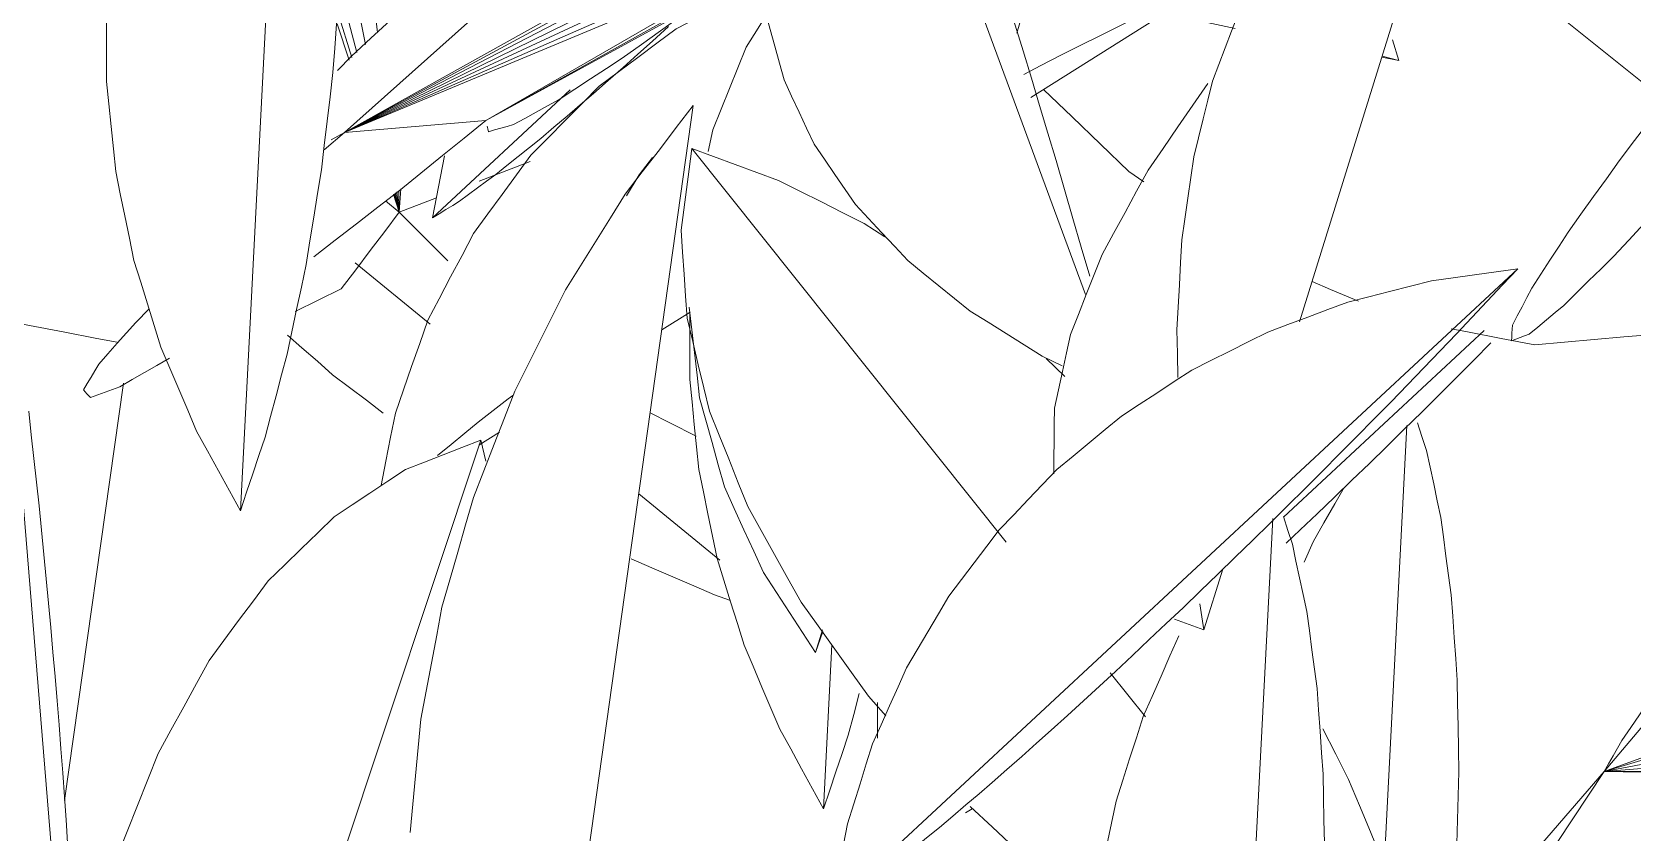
# Model space of a CAD drawing. Header units: metres. Extents: x 10.2 to 20.8, y -0.2 to 6.6.
# Drawn here: x 17.7481 to 17.818, y 1.5038 to 1.5388 of the extents above; entities that cross this region are included whole.
import ezdxf

# ---------------------------------------------------------------- set-up
doc = ezdxf.new("R2010")
doc.units = ezdxf.units.M
for name, color, linetype, lineweight in [('Importações nas famílias', 250, 'Continuous', 5), ('Pilares estruturais', 7, 'Continuous', 5), ('Vegetação', 7, 'Continuous', 5)]:
    doc.layers.add(name, color=color, linetype=linetype, lineweight=lineweight)

# ---------------------------------------------------------------- blocks, each defined once
blk = doc.blocks.new('Planta_pergolado_12200 - plantas pergolado_skp_Component_12-V126-Corte 3')
at = {"layer": 'Importações nas famílias'}
blk.add_line((17.74385, 1.053901), (17.773814, 1.081774), dxfattribs=at)
at = {"layer": 'Importações nas famílias', "flags": 128}
for points in [[(17.766397, 1.080311), (17.76731, 1.080542), (17.768223, 1.080774), (17.769136, 1.081005), (17.770049, 1.081236)], [(17.770049, 1.081236), (17.77099, 1.081371), (17.771931, 1.081505), (17.772873, 1.08164), (17.773814, 1.081774)], [(17.773814, 1.081774), (17.773147, 1.081063), (17.77248, 1.080351), (17.771814, 1.07964), (17.771147, 1.078928)], [(17.762898, 1.079008), (17.763772, 1.079334), (17.764647, 1.07966), (17.765522, 1.079985), (17.766397, 1.080311)], [(17.759591, 1.077342), (17.760418, 1.077759), (17.761245, 1.078175), (17.762071, 1.078592), (17.762898, 1.079008)], [(17.771147, 1.078928), (17.770431, 1.078185), (17.769715, 1.077442), (17.769, 1.076698), (17.768284, 1.075955)], [(17.756514, 1.075332), (17.757283, 1.075835), (17.758053, 1.076337), (17.758822, 1.07684), (17.759591, 1.077342)], [(17.768284, 1.075955), (17.767536, 1.075197), (17.766788, 1.074439), (17.76604, 1.07368), (17.765292, 1.072922)], [(17.7537, 1.073), (17.754404, 1.073583), (17.755107, 1.074166), (17.755811, 1.074749), (17.756514, 1.075332)], [(17.751181, 1.070371), (17.75181, 1.071028), (17.75244, 1.071685), (17.75307, 1.072342), (17.7537, 1.073)], [(17.765292, 1.072922), (17.76453, 1.072167), (17.763767, 1.071412), (17.763005, 1.070657), (17.762242, 1.069902)], [(17.748984, 1.067475), (17.749533, 1.068199), (17.750082, 1.068923), (17.750631, 1.069647), (17.751181, 1.070371)], [(17.762242, 1.069902), (17.761483, 1.069168), (17.760724, 1.068434), (17.759964, 1.0677), (17.759205, 1.066966)], [(17.747134, 1.064344), (17.747596, 1.065127), (17.748059, 1.06591), (17.748521, 1.066692), (17.748984, 1.067475)], [(17.759205, 1.066966), (17.758467, 1.06627), (17.757729, 1.065574), (17.756991, 1.064878), (17.756252, 1.064182)], [(17.745651, 1.061013), (17.746022, 1.061846), (17.746392, 1.062679), (17.746763, 1.063511), (17.747134, 1.064344)], [(17.756252, 1.064182), (17.755553, 1.06354), (17.754853, 1.062899), (17.754153, 1.062257), (17.753453, 1.061615)], [(17.744552, 1.057519), (17.744827, 1.058393), (17.745102, 1.059266), (17.745376, 1.06014), (17.745651, 1.061013)], [(17.753453, 1.061615), (17.752808, 1.061043), (17.752163, 1.060471), (17.751518, 1.059899), (17.750873, 1.059327)], [(17.750873, 1.059327), (17.750298, 1.058837), (17.749723, 1.058348), (17.749148, 1.057859), (17.748573, 1.057369)], [(17.74385, 1.053901), (17.744026, 1.054806), (17.744201, 1.05571), (17.744377, 1.056615), (17.744552, 1.057519)], [(17.748573, 1.057369), (17.748081, 1.056974), (17.74759, 1.05658), (17.747098, 1.056185), (17.746606, 1.05579)], [(17.746606, 1.05579), (17.74621, 1.055498), (17.745813, 1.055207), (17.745416, 1.054916), (17.74502, 1.054624)], [(17.74502, 1.054624), (17.744727, 1.054444), (17.744435, 1.054263), (17.744142, 1.054082), (17.74385, 1.053901)]]:
    blk.add_lwpolyline(points, dxfattribs=at)
blk = doc.blocks.new('Planta_pergolado_12200 - plantas pergolado_skp_Component_12-V451-Corte 3')
at = {"layer": 'Importações nas famílias'}
blk.add_line((17.800059, 1.474749), (17.802265, 1.517527), dxfattribs=at)
at = {"layer": 'Importações nas famílias', "flags": 128}
for points in [[(17.802726, 1.517607), (17.802923, 1.517002), (17.80312, 1.516396)], [(17.80312, 1.516396), (17.803276, 1.515664), (17.803433, 1.514931), (17.80359, 1.514198), (17.803746, 1.513465)], [(17.803746, 1.513465), (17.803859, 1.512622), (17.803972, 1.511779), (17.804084, 1.510935), (17.804197, 1.510092)], [(17.796607, 1.508868), (17.796997, 1.509752), (17.797386, 1.510635), (17.797776, 1.511518), (17.798166, 1.512401)], [(17.804197, 1.510092), (17.804263, 1.509159), (17.804329, 1.508225), (17.804395, 1.507291), (17.804461, 1.506358)], [(17.795422, 1.50517), (17.795718, 1.506095), (17.796014, 1.507019), (17.796311, 1.507944), (17.796607, 1.508868)], [(17.804461, 1.506358), (17.804479, 1.505356), (17.804497, 1.504353), (17.804515, 1.503351), (17.804533, 1.502349)], [(17.794623, 1.501348), (17.794823, 1.502304), (17.795023, 1.503259), (17.795222, 1.504215), (17.795422, 1.50517)]]:
    blk.add_lwpolyline(points, dxfattribs=at)
blk = doc.blocks.new('Planta_pergolado_12200 - plantas pergolado_skp_Component_17-V453-Corte 3')
at = {"layer": 'Importações nas famílias', "flags": 128}
for points in [[(17.820093, 1.536692), (17.819415, 1.535804), (17.818738, 1.534915), (17.81806, 1.534027), (17.817383, 1.533139)], [(17.817383, 1.533139), (17.816826, 1.532363), (17.81627, 1.531586), (17.815714, 1.53081), (17.815158, 1.530033)], [(17.817133, 1.528964), (17.817801, 1.529681), (17.818468, 1.530397), (17.819135, 1.531114), (17.819802, 1.53183)], [(17.815158, 1.530033), (17.814761, 1.529421), (17.814364, 1.528809), (17.813967, 1.528197), (17.81357, 1.527585)], [(17.814966, 1.52683), (17.815508, 1.527363), (17.81605, 1.527897), (17.816592, 1.528431), (17.817133, 1.528964)], [(17.81357, 1.527585), (17.813359, 1.52718), (17.813148, 1.526774), (17.812937, 1.526368), (17.812726, 1.525963)], [(17.813449, 1.525572), (17.813829, 1.525886), (17.814208, 1.526201), (17.814587, 1.526515), (17.814966, 1.52683)], [(17.812726, 1.525963), (17.812716, 1.525791), (17.812706, 1.525619), (17.812695, 1.525448), (17.812685, 1.525276)], [(17.812685, 1.525276), (17.812876, 1.52535), (17.813067, 1.525424), (17.813258, 1.525498), (17.813449, 1.525572)]]:
    blk.add_lwpolyline(points, dxfattribs=at)
blk = doc.blocks.new('Planta_pergolado_12200 - plantas pergolado_skp_Component_16-V454-Corte 3')
for name, p in [('Planta_pergolado_12200 - plantas pergolado_skp_Component_17-V453-Corte 3', (0, 0)), ('Planta_pergolado_12200 - plantas pergolado_skp_Component_12-V126-Corte 3', (0.039142, 0.44666)), ('Planta_pergolado_12200 - plantas pergolado_skp_Component_12-V451-Corte 3', (0, 0))]:
    blk.add_blockref(name, p)
blk = doc.blocks.new('Planta_pergolado_12200 - plantas pergolado_skp_Component_12-V193-Corte 3')
at = {"layer": 'Importações nas famílias'}
for p, q in [((17.803431, 0.915502), (17.810104, 0.937018)), ((17.799259, 0.902052), (17.800081, 0.904701)), ((17.799259, 0.902052), (17.799085, 0.903187))]:
    blk.add_line(p, q, dxfattribs=at)
at = {"layer": 'Importações nas famílias', "flags": 128}
for points in [[(17.799635, 0.926011), (17.799912, 0.926742), (17.80019, 0.927474), (17.800467, 0.928205), (17.800745, 0.928937)], [(17.799425, 0.925914), (17.798774, 0.924967), (17.798123, 0.92402), (17.797472, 0.923073), (17.796821, 0.922126)], [(17.798814, 0.922713), (17.79902, 0.923538), (17.799225, 0.924362), (17.79943, 0.925186), (17.799635, 0.926011)], [(17.798293, 0.91908), (17.798423, 0.919989), (17.798554, 0.920897), (17.798684, 0.921805), (17.798814, 0.922713)], [(17.796821, 0.922126), (17.796318, 0.921205), (17.795815, 0.920284), (17.795312, 0.919363), (17.794808, 0.918442)], [(17.798076, 0.915153), (17.79813, 0.916135), (17.798184, 0.917117), (17.798239, 0.918098), (17.798293, 0.91908)], [(17.794808, 0.918442), (17.794464, 0.917569), (17.794121, 0.916696), (17.793777, 0.915822), (17.793433, 0.914949)], [(17.793433, 0.914949), (17.793256, 0.914144), (17.79308, 0.913339), (17.792903, 0.912535), (17.792727, 0.91173)], [(17.798121, 0.913064), (17.798098, 0.914108), (17.798076, 0.915153)], [(17.792727, 0.91173), (17.792722, 0.911012), (17.792717, 0.910294), (17.792712, 0.909576), (17.792707, 0.908858)], [(17.797974, 0.902506), (17.798617, 0.902279), (17.799259, 0.902052)]]:
    blk.add_lwpolyline(points, dxfattribs=at)
blk = doc.blocks.new('Planta_pergolado_12200 - plantas pergolado_skp_Component_12-V91-Corte 3')
at = {"layer": 'Importações nas famílias'}
for p, q in [((17.788614, 0.370671), (17.796384, 0.425955)), ((17.794608, 0.423677), (17.794016, 0.422917)), ((17.794016, 0.422917), (17.793473, 0.421998))]:
    blk.add_line(p, q, dxfattribs=at)
at = {"layer": 'Importações nas famílias', "flags": 128}
for points in [[(17.793415, 0.422082), (17.794157, 0.42305), (17.7949, 0.424018), (17.795642, 0.424987), (17.796384, 0.425955)], [(17.790807, 0.417905), (17.791459, 0.418949), (17.792111, 0.419993), (17.792763, 0.421038), (17.793415, 0.422082)], [(17.788588, 0.413473), (17.789143, 0.414581), (17.789697, 0.415689), (17.790252, 0.416797), (17.790807, 0.417905)], [(17.786783, 0.408834), (17.787234, 0.409994), (17.787686, 0.411154), (17.788137, 0.412314), (17.788588, 0.413473)], [(17.785412, 0.40404), (17.785755, 0.405238), (17.786098, 0.406437), (17.786441, 0.407636), (17.786783, 0.408834)], [(17.784491, 0.399143), (17.784721, 0.400368), (17.784952, 0.401592), (17.785182, 0.402816), (17.785412, 0.40404)], [(17.784029, 0.394199), (17.784145, 0.395435), (17.78426, 0.396671), (17.784376, 0.397907), (17.784491, 0.399143)]]:
    blk.add_lwpolyline(points, dxfattribs=at)
blk = doc.blocks.new('Planta_pergolado_12200 - plantas pergolado_skp_Component_12-V93-Corte 3')
at = {"layer": 'Importações nas famílias'}
for p, q in [((17.813509, 0.417696), (17.807106, 0.435031)), ((17.812486, 0.414585), (17.811606, 0.415008))]:
    blk.add_line(p, q, dxfattribs=at)
at = {"layer": 'Importações nas famílias', "flags": 128}
for points in [[(17.808481, 0.435471), (17.808712, 0.434777), (17.809043, 0.433782), (17.809374, 0.432788)], [(17.799242, 0.433061), (17.799298, 0.433841), (17.799354, 0.434621)], [(17.799536, 0.430011), (17.799462, 0.430773), (17.799389, 0.431536), (17.799315, 0.432298), (17.799242, 0.433061)], [(17.809374, 0.432788), (17.809725, 0.431677), (17.810076, 0.430567), (17.810427, 0.429457), (17.810777, 0.428346)], [(17.800345, 0.427066), (17.800143, 0.427803), (17.79994, 0.428539), (17.799738, 0.429275), (17.799536, 0.430011)], [(17.810777, 0.428346), (17.81114, 0.427146), (17.811502, 0.425945), (17.811864, 0.424745), (17.812226, 0.423544)], [(17.80166, 0.42426), (17.801331, 0.424962), (17.801002, 0.425663), (17.800674, 0.426365), (17.800345, 0.427066)], [(17.803466, 0.421623), (17.803014, 0.422282), (17.802563, 0.422941), (17.802111, 0.423601), (17.80166, 0.42426)], [(17.812226, 0.423544), (17.812592, 0.422282), (17.812957, 0.42102), (17.813322, 0.419757), (17.813687, 0.418495)], [(17.805743, 0.419184), (17.805174, 0.419794), (17.804605, 0.420403), (17.804035, 0.421013), (17.803466, 0.421623)], [(17.808467, 0.416971), (17.807786, 0.417524), (17.807105, 0.418077), (17.806424, 0.418631), (17.805743, 0.419184)], [(17.811606, 0.415008), (17.810821, 0.415499), (17.810036, 0.415989), (17.809252, 0.41648), (17.808467, 0.416971)]]:
    blk.add_lwpolyline(points, dxfattribs=at)
blk = doc.blocks.new('Planta_pergolado_12200 - plantas pergolado_skp_Component_16-V504-Corte 3')
for name, p in [('Planta_pergolado_12200 - plantas pergolado_skp_Component_12-V193-Corte 3', (0, 0.610611)), ('Planta_pergolado_12200 - plantas pergolado_skp_Component_12-V93-Corte 3', (-0.019417, 1.109611)), ('Planta_pergolado_12200 - plantas pergolado_skp_Component_12-V91-Corte 3', (-0.019417, 1.109611))]:
    blk.add_blockref(name, p)
blk = doc.blocks.new('Planta_pergolado_12200 - plantas pergolado_skp_-V514-Corte 3')
blk.add_blockref('Planta_pergolado_12200 - plantas pergolado_skp_Component_16-V504-Corte 3', (0, 0))
blk = doc.blocks.new('Planta_pergolado_12200 - plantas pergolado_skp_-3067431-Corte 3')
for name in ['Planta_pergolado_12200 - plantas pergolado_skp_-V514-Corte 3', 'Planta_pergolado_12200 - plantas pergolado_skp_Component_16-V454-Corte 3']:
    blk.add_blockref(name, (0, 0))
blk = doc.blocks.new('Planta_pergolado_12200 - plantas pergolado_skp_-3067432-Corte 3')
blk.add_blockref('Planta_pergolado_12200 - plantas pergolado_skp_-3067431-Corte 3', (0, 0))
blk = doc.blocks.new('Planta_pergolado_12200 - plantas pergolado_skp_Component_12-V673-Corte 3')
at = {"layer": 'Importações nas famílias'}
blk.add_line((17.757194, 1.51786), (17.759242, 1.557572), dxfattribs=at)
at = {"layer": 'Importações nas famílias', "flags": 128}
for points in [[(17.761546, 1.541271), (17.761467, 1.540203), (17.761389, 1.539136), (17.76131, 1.538068), (17.761232, 1.537)], [(17.751353, 1.536615), (17.751354, 1.5376), (17.751355, 1.538586), (17.751355, 1.539571), (17.751356, 1.540556)], [(17.761232, 1.537), (17.761107, 1.535937), (17.760983, 1.534874), (17.760858, 1.533811), (17.760734, 1.532748)], [(17.751752, 1.53268), (17.751652, 1.533664), (17.751553, 1.534648), (17.751453, 1.535631), (17.751353, 1.536615)], [(17.760734, 1.532748), (17.760566, 1.531714), (17.760399, 1.53068), (17.760231, 1.529647), (17.760063, 1.528613)], [(17.752546, 1.528794), (17.752347, 1.529765), (17.752149, 1.530737), (17.75195, 1.531708), (17.751752, 1.53268)], [(17.753727, 1.525001), (17.753432, 1.525949), (17.753136, 1.526897), (17.752841, 1.527846), (17.752546, 1.528794)], [(17.760063, 1.528613), (17.759857, 1.527633), (17.75965, 1.526653), (17.759443, 1.525673), (17.759237, 1.524693)], [(17.755282, 1.521343), (17.754893, 1.522257), (17.754504, 1.523172), (17.754116, 1.524086), (17.753727, 1.525001)], [(17.759237, 1.524693), (17.758995, 1.52379), (17.758754, 1.522887), (17.758513, 1.521984), (17.758272, 1.521081)], [(17.757194, 1.51786), (17.756716, 1.51873), (17.756238, 1.519601), (17.75576, 1.520472), (17.755282, 1.521343)], [(17.758272, 1.521081), (17.758003, 1.520275), (17.757733, 1.51947), (17.757463, 1.518665), (17.757194, 1.51786)]]:
    blk.add_lwpolyline(points, dxfattribs=at)
blk = doc.blocks.new('Planta_pergolado_12200 - plantas pergolado_skp_Component_16-V679-Corte 3')
blk.add_blockref('Planta_pergolado_12200 - plantas pergolado_skp_Component_12-V673-Corte 3', (0, 0))
blk = doc.blocks.new('Planta_pergolado_12200 - plantas pergolado_skp_-3067436-Corte 3')
blk.add_blockref('Planta_pergolado_12200 - plantas pergolado_skp_Component_16-V679-Corte 3', (0, 0))
blk = doc.blocks.new('Planta_pergolado_12200 - plantas pergolado_skp_Component_12-V747-Corte 3')
at = {"layer": 'Importações nas famílias'}
for p, q in [((17.765478, 1.526016), (17.762202, 1.528688)), ((17.778125, 1.515702), (17.774581, 1.518592)), ((17.778584, 1.513944), (17.777898, 1.514191))]:
    blk.add_line(p, q, dxfattribs=at)
at = {"layer": 'Importações nas famílias', "flags": 128}
for points in [[(17.761222, 1.523804), (17.760553, 1.524391), (17.759883, 1.524977), (17.759247, 1.525535)], [(17.76343, 1.522126), (17.762694, 1.522685), (17.761958, 1.523244), (17.761222, 1.523804)], [(17.777898, 1.514191), (17.776985, 1.514582), (17.776072, 1.514974), (17.775159, 1.515365), (17.774246, 1.515756)]]:
    blk.add_lwpolyline(points, dxfattribs=at)
blk = doc.blocks.new('Planta_pergolado_12200 - plantas pergolado_skp_Component_16-V748-Corte 3')
blk.add_blockref('Planta_pergolado_12200 - plantas pergolado_skp_Component_12-V747-Corte 3', (0, 0))
blk = doc.blocks.new('Planta_pergolado_12200 - plantas pergolado_skp_Component_12-V755-Corte 3')
at = {"layer": 'Importações nas famílias'}
for p, q in [((17.802726, 1.517573), (17.811498, 1.525733)), ((17.789138, 1.504842), (17.788846, 1.504661))]:
    blk.add_line(p, q, dxfattribs=at)
at = {"layer": 'Importações nas famílias', "flags": 128}
for points in [[(17.811784, 1.525199), (17.811036, 1.52444), (17.810288, 1.523682)], [(17.810288, 1.523682), (17.809526, 1.522927), (17.808763, 1.522172), (17.808, 1.521417), (17.807238, 1.520663)], [(17.807238, 1.520663), (17.806479, 1.519928), (17.805719, 1.519194), (17.80496, 1.51846), (17.804201, 1.517726)], [(17.804201, 1.517726), (17.803463, 1.51703), (17.802843, 1.516446)]]:
    blk.add_lwpolyline(points, dxfattribs=at)
blk = doc.blocks.new('Planta_pergolado_12200 - plantas pergolado_skp_Component_12-V756-Corte 3')
at = {"layer": 'Importações nas famílias'}
for p, q in [((17.807118, 1.502217), (17.808117, 1.521582)), ((17.80363, 1.515618), (17.804019, 1.516501)), ((17.806194, 1.484305), (17.806426, 1.488796))]:
    blk.add_line(p, q, dxfattribs=at)
at = {"layer": 'Importações nas famílias', "flags": 128}
for points in [[(17.808579, 1.521707), (17.808776, 1.521102), (17.808973, 1.520496)], [(17.808973, 1.520496), (17.80913, 1.519763), (17.809287, 1.51903), (17.809443, 1.518298), (17.8096, 1.517565)], [(17.804019, 1.516501), (17.804498, 1.517333), (17.804977, 1.518166), (17.805386, 1.518875)], [(17.8096, 1.517565), (17.809713, 1.516722), (17.809825, 1.515878), (17.809938, 1.515035), (17.810051, 1.514192)], [(17.810051, 1.514192), (17.810117, 1.513259), (17.810183, 1.512325), (17.810249, 1.511391), (17.810315, 1.510458)], [(17.810315, 1.510458), (17.810333, 1.509455), (17.810351, 1.508453), (17.810369, 1.507451), (17.810387, 1.506449)], [(17.810387, 1.506449), (17.810356, 1.505402), (17.810326, 1.504354), (17.810295, 1.503307), (17.810264, 1.50226)], [(17.810264, 1.50226), (17.810186, 1.501192), (17.810107, 1.500124), (17.810029, 1.499057), (17.809975, 1.498322)]]:
    blk.add_lwpolyline(points, dxfattribs=at)
blk = doc.blocks.new('Planta_pergolado_12200 - plantas pergolado_skp_Component_16-V757-Corte 3')
for name in ['Planta_pergolado_12200 - plantas pergolado_skp_Component_12-V755-Corte 3', 'Planta_pergolado_12200 - plantas pergolado_skp_Component_12-V756-Corte 3']:
    blk.add_blockref(name, (0, 0))
blk = doc.blocks.new('Planta_pergolado_12200 - plantas pergolado_skp_-3067438-Corte 3')
at = {"layer": 'Importações nas famílias'}
blk.add_line((17.749515, 1.505209), (17.752084, 1.523434), dxfattribs=at)
for name in ['Planta_pergolado_12200 - plantas pergolado_skp_Component_16-V748-Corte 3', 'Planta_pergolado_12200 - plantas pergolado_skp_Component_16-V757-Corte 3']:
    blk.add_blockref(name, (0, 0))
blk = doc.blocks.new('Planta_pergolado_12200 - plantas pergolado_skp_Component_12-V833-Corte 3')
at = {"layer": 'Importações nas famílias'}
for p, q in [((17.775434, 1.549754), (17.776135, 1.550335)), ((17.775887, 1.539012), (17.775187, 1.53837)), ((17.765584, 1.530656), (17.771597, 1.536249))]:
    blk.add_line(p, q, dxfattribs=at)
at = {"layer": 'Importações nas famílias', "flags": 128}
for points in [[(17.772915, 1.547126), (17.773545, 1.547783), (17.774174, 1.54844), (17.774804, 1.549097), (17.775434, 1.549754)], [(17.775187, 1.53837), (17.774542, 1.537798), (17.773897, 1.537226), (17.773252, 1.536654), (17.772607, 1.536081)], [(17.772607, 1.536081), (17.772032, 1.535592), (17.771457, 1.535103), (17.770882, 1.534614), (17.770307, 1.534124)], [(17.770307, 1.534124), (17.769815, 1.533729), (17.769324, 1.533334), (17.768832, 1.532939), (17.76834, 1.532544)], [(17.765584, 1.530656), (17.76576, 1.53156), (17.765935, 1.532465), (17.766111, 1.533369)], [(17.76834, 1.532544), (17.767944, 1.532253), (17.767547, 1.531962), (17.76715, 1.531671), (17.766754, 1.531379)], [(17.766754, 1.531379), (17.766461, 1.531198), (17.766169, 1.531017), (17.765877, 1.530837), (17.765584, 1.530656)]]:
    blk.add_lwpolyline(points, dxfattribs=at)
blk = doc.blocks.new('Planta_pergolado_12200 - plantas pergolado_skp_Component_12-V556-Corte 3')
at = {"layer": 'Importações nas famílias'}
blk.add_line((17.782651, 0.894232), (17.78302, 0.901394), dxfattribs=at)
at = {"layer": 'Importações nas famílias', "flags": 128}
for points in [[(17.776811, 0.912987), (17.776811, 0.913973), (17.776812, 0.914958), (17.776812, 0.915918)], [(17.777209, 0.909052), (17.777109, 0.910036), (17.77701, 0.91102), (17.77691, 0.912004), (17.776811, 0.912987)], [(17.778003, 0.905166), (17.777805, 0.906138), (17.777606, 0.907109), (17.777408, 0.908081), (17.777209, 0.909052)], [(17.779184, 0.901373), (17.778889, 0.902321), (17.778594, 0.90327), (17.778298, 0.904218), (17.778003, 0.905166)], [(17.780739, 0.897715), (17.78035, 0.898629), (17.779962, 0.899544), (17.779573, 0.900458), (17.779184, 0.901373)], [(17.784212, 0.899259), (17.783971, 0.898356), (17.78373, 0.897453)], [(17.782651, 0.894232), (17.782173, 0.895103), (17.781695, 0.895973), (17.781217, 0.896844), (17.780739, 0.897715)], [(17.78373, 0.897453), (17.78346, 0.896648), (17.78319, 0.895842), (17.782921, 0.895037), (17.782651, 0.894232)]]:
    blk.add_lwpolyline(points, dxfattribs=at)
blk = doc.blocks.new('Planta_pergolado_12200 - plantas pergolado_skp_Component_16-V837-Corte 3')
for name, p in [('Planta_pergolado_12200 - plantas pergolado_skp_Component_12-V833-Corte 3', (0, 0)), ('Planta_pergolado_12200 - plantas pergolado_skp_Component_12-V556-Corte 3', (0, 0.610611))]:
    blk.add_blockref(name, p)
blk = doc.blocks.new('Planta_pergolado_12200 - plantas pergolado_skp_Component_17-V851-Corte 3')
at = {"layer": 'Importações nas famílias'}
for p, q in [((17.818807, 1.508935), (17.816729, 1.506471)), ((17.819249, 1.507393), (17.816729, 1.506471)), ((17.818333, 1.506952), (17.816729, 1.506471)), ((17.809336, 1.495331), (17.816729, 1.506471)), ((17.818351, 1.506773), (17.816729, 1.506471)), ((17.818368, 1.506605), (17.816729, 1.506471)), ((17.816729, 1.506471), (17.81838, 1.506486)), ((17.816729, 1.506471), (17.818384, 1.506448))]:
    blk.add_line(p, q, dxfattribs=at)
at = {"layer": 'Importações nas famílias', "flags": 128}
for points in [[(17.818651, 1.509496), (17.818269, 1.508941), (17.817887, 1.508386), (17.817505, 1.507831)], [(17.817505, 1.507831), (17.817311, 1.507491), (17.817117, 1.507151), (17.816923, 1.506811), (17.816729, 1.506471)], [(17.816729, 1.506471), (17.815989, 1.505614), (17.815249, 1.504757), (17.814509, 1.503899), (17.813769, 1.503042)]]:
    blk.add_lwpolyline(points, dxfattribs=at)
blk = doc.blocks.new('Planta_pergolado_12200 - plantas pergolado_skp_Component_16-V852-Corte 3')
blk.add_blockref('Planta_pergolado_12200 - plantas pergolado_skp_Component_17-V851-Corte 3', (0, 0))
blk = doc.blocks.new('Planta_pergolado_12200 - plantas pergolado_skp_-3067440-Corte 3')
for name in ['Planta_pergolado_12200 - plantas pergolado_skp_Component_16-V837-Corte 3', 'Planta_pergolado_12200 - plantas pergolado_skp_Component_16-V852-Corte 3']:
    blk.add_blockref(name, (0, 0))
blk = doc.blocks.new('Planta_pergolado_12200 - plantas pergolado_skp_Component_12-V940-Corte 3')
at = {"layer": 'Importações nas famílias'}
for p, q in [((17.798232, 1.540027), (17.800993, 1.539305)), ((17.807761, 1.537533), (17.807483, 1.538429)), ((17.807017, 1.537675), (17.807761, 1.537533)), ((17.807032, 1.537724), (17.807761, 1.537533))]:
    blk.add_line(p, q, dxfattribs=at)
at = {"layer": 'Importações nas famílias', "flags": 128}
for points in [[(17.800224, 1.550052), (17.799755, 1.550386), (17.799197, 1.550783)], [(17.801429, 1.549194), (17.800871, 1.549591), (17.800313, 1.549989)], [(17.803446, 1.547017), (17.802942, 1.547561), (17.802438, 1.548105), (17.801933, 1.548649), (17.801429, 1.549194)], [(17.804761, 1.544982), (17.804323, 1.54566), (17.803884, 1.546338), (17.803446, 1.547017)], [(17.797541, 1.539579), (17.798169, 1.539447), (17.798987, 1.539275), (17.799806, 1.539103), (17.800624, 1.538931)]]:
    blk.add_lwpolyline(points, dxfattribs=at)
blk = doc.blocks.new('Planta_pergolado_12200 - plantas pergolado_skp_Component_12-V941-Corte 3')
at = {"layer": 'Importações nas famílias'}
for p, q in [((17.777821, 1.534505), (17.777612, 1.533551)), ((17.782295, 1.511662), (17.782604, 1.51266)), ((17.782295, 1.511662), (17.782617, 1.512591))]:
    blk.add_line(p, q, dxfattribs=at)
at = {"layer": 'Importações nas famílias', "flags": 128}
for points in [[(17.791092, 1.538726), (17.791327, 1.539516), (17.791561, 1.540306)], [(17.78019, 1.539579), (17.779792, 1.538936), (17.77928, 1.538108)], [(17.77928, 1.538108), (17.778915, 1.537207), (17.778551, 1.536306), (17.778186, 1.535406), (17.777821, 1.534505)], [(17.776789, 1.526757), (17.776902, 1.525767), (17.777015, 1.524776), (17.777128, 1.523786), (17.777241, 1.522796)], [(17.777241, 1.522796), (17.777513, 1.521821), (17.777785, 1.520847), (17.778057, 1.519873), (17.778329, 1.518899)], [(17.778329, 1.518899), (17.778753, 1.517964), (17.779178, 1.517028), (17.779602, 1.516093), (17.780027, 1.515158)], [(17.780027, 1.515158), (17.780594, 1.514284), (17.781161, 1.51341), (17.781728, 1.512536), (17.782295, 1.511662)]]:
    blk.add_lwpolyline(points, dxfattribs=at)
blk = doc.blocks.new('Planta_pergolado_12200 - plantas pergolado_skp_Component_12-V942-Corte 3')
at = {"layer": 'Importações nas famílias'}
for p, q in [((17.791705, 1.535914), (17.799878, 1.541064)), ((17.775588, 1.525758), (17.776825, 1.526538)), ((17.767608, 1.52073), (17.768503, 1.521294))]:
    blk.add_line(p, q, dxfattribs=at)
at = {"layer": 'Importações nas famílias', "flags": 128}
for points in [[(17.795992, 1.542315), (17.794983, 1.542467), (17.793974, 1.54262), (17.792965, 1.542773), (17.79217, 1.542893)], [(17.799878, 1.541064), (17.798906, 1.541376), (17.797935, 1.541689), (17.796963, 1.542002), (17.795992, 1.542315)], [(17.779907, 1.540847), (17.778986, 1.540362), (17.778065, 1.539876), (17.777144, 1.539391), (17.776223, 1.538906)], [(17.796476, 1.539479), (17.797326, 1.539875), (17.798177, 1.540271), (17.799027, 1.540668), (17.799878, 1.541064)], [(17.79301, 1.537762), (17.793877, 1.538191), (17.794743, 1.53862), (17.795609, 1.53905), (17.796476, 1.539479)], [(17.776223, 1.538906), (17.775381, 1.53828), (17.774539, 1.537654), (17.773696, 1.537029), (17.772854, 1.536403)], [(17.79139, 1.536912), (17.792138, 1.537304), (17.79301, 1.537762)], [(17.772854, 1.536403), (17.77211, 1.535652), (17.771366, 1.534901), (17.770623, 1.53415), (17.769879, 1.533399)], [(17.769879, 1.533399), (17.769251, 1.53254), (17.768623, 1.531681), (17.767995, 1.530823), (17.767367, 1.529964)], [(17.767367, 1.529964), (17.76687, 1.529017), (17.766373, 1.528071), (17.765875, 1.527124), (17.765378, 1.526178)], [(17.765378, 1.526178), (17.765023, 1.525166), (17.764668, 1.524154), (17.764313, 1.523141), (17.763958, 1.522129)], [(17.767575, 1.521734), (17.768229, 1.522239), (17.768884, 1.522743), (17.769084, 1.522898)], [(17.763958, 1.522129), (17.763753, 1.521076), (17.763549, 1.520022), (17.763344, 1.518968)], [(17.765805, 1.52027), (17.766395, 1.520758), (17.766985, 1.521246), (17.767575, 1.521734)]]:
    blk.add_lwpolyline(points, dxfattribs=at)
blk = doc.blocks.new('Planta_pergolado_12200 - plantas pergolado_skp_Component_17-V944-Corte 3')
at = {"layer": 'Importações nas famílias'}
for p, q in [((17.776717, 1.547766), (17.76174, 1.534388)), ((17.792009, 1.541514), (17.792821, 1.546771)), ((17.792009, 1.541514), (17.792776, 1.546747)), ((17.792009, 1.541514), (17.792658, 1.546684)), ((17.792009, 1.541514), (17.791547, 1.546095)), ((17.792009, 1.541514), (17.792541, 1.546622)), ((17.792009, 1.541514), (17.792127, 1.546403)), ((17.792009, 1.541514), (17.789873, 1.545341)), ((17.792009, 1.541514), (17.790783, 1.545801)), ((17.76174, 1.534388), (17.779916, 1.544524)), ((17.779936, 1.544218), (17.76174, 1.534388)), ((17.792009, 1.541514), (17.789136, 1.544487)), ((17.779975, 1.543835), (17.76174, 1.534388)), ((17.76174, 1.534388), (17.780018, 1.543384)), ((17.76174, 1.534388), (17.780065, 1.542901)), ((17.792009, 1.541514), (17.789734, 1.542934)), ((17.779957, 1.542374), (17.76174, 1.534388)), ((17.779962, 1.54199), (17.76174, 1.534388)), ((17.779963, 1.541873), (17.767904, 1.534911)), ((17.792009, 1.541514), (17.789925, 1.542299)), ((17.792009, 1.541514), (17.79003, 1.541952)), ((17.767904, 1.534911), (17.779966, 1.541635)), ((17.767904, 1.534911), (17.779967, 1.541515)), ((17.789975, 1.541767), (17.792009, 1.541514)), ((17.792009, 1.541514), (17.790011, 1.541653)), ((17.792009, 1.541514), (17.790023, 1.541613)), ((17.762049, 1.537719), (17.761438, 1.53709)), ((17.767904, 1.534911), (17.76174, 1.534388)), ((17.76174, 1.534388), (17.76085, 1.533623)), ((17.761157, 1.534061), (17.76174, 1.534388)), ((17.753218, 1.526674), (17.752624, 1.526088))]:
    blk.add_line(p, q, dxfattribs=at)
at = {"layer": 'Importações nas famílias', "flags": 128}
for points in [[(17.775835, 1.549441), (17.774779, 1.548628), (17.773722, 1.547814)], [(17.773722, 1.547814), (17.772648, 1.546937), (17.771573, 1.54606), (17.770498, 1.545184), (17.769423, 1.544307)], [(17.769423, 1.544307), (17.768422, 1.543441), (17.767421, 1.542575), (17.76642, 1.541709), (17.765418, 1.540843)], [(17.765418, 1.540843), (17.764576, 1.540062), (17.763734, 1.539281), (17.762891, 1.5385), (17.762049, 1.537719)], [(17.773864, 1.53763), (17.774698, 1.538229), (17.775532, 1.538828), (17.776365, 1.539427), (17.776577, 1.539579)], [(17.771106, 1.535822), (17.771796, 1.536274), (17.772485, 1.536726), (17.773175, 1.537178), (17.773864, 1.53763)], [(17.769113, 1.534726), (17.769611, 1.535), (17.77011, 1.535274), (17.770608, 1.535548), (17.771106, 1.535822)], [(17.764132, 1.531836), (17.765075, 1.532605), (17.766018, 1.533374), (17.766961, 1.534142), (17.767904, 1.534911)], [(17.767962, 1.534663), (17.767992, 1.534539), (17.768021, 1.534415)], [(17.768021, 1.534415), (17.768294, 1.534492), (17.768567, 1.53457), (17.76884, 1.534648), (17.769113, 1.534726)], [(17.760407, 1.528953), (17.761338, 1.529674), (17.762269, 1.530395), (17.763201, 1.531115), (17.764132, 1.531836)], [(17.752624, 1.526088), (17.752221, 1.525631), (17.751818, 1.525174), (17.751414, 1.524716), (17.751011, 1.524259)], [(17.751934, 1.523275), (17.752474, 1.523586), (17.753014, 1.523898), (17.753553, 1.524209), (17.754093, 1.524521)], [(17.751011, 1.524259), (17.750843, 1.523979), (17.750675, 1.523699), (17.750507, 1.523419), (17.750339, 1.523139)], [(17.750339, 1.523139), (17.750418, 1.523055), (17.750496, 1.522971), (17.750575, 1.522887), (17.750654, 1.522803)], [(17.750654, 1.522803), (17.750974, 1.522921), (17.751294, 1.523039), (17.751614, 1.523157), (17.751934, 1.523275)]]:
    blk.add_lwpolyline(points, dxfattribs=at)
blk = doc.blocks.new('Planta_pergolado_12200 - plantas pergolado_skp_Component_16-V945-Corte 3')
for name in ['Planta_pergolado_12200 - plantas pergolado_skp_Component_12-V940-Corte 3', 'Planta_pergolado_12200 - plantas pergolado_skp_Component_17-V944-Corte 3', 'Planta_pergolado_12200 - plantas pergolado_skp_Component_12-V941-Corte 3', 'Planta_pergolado_12200 - plantas pergolado_skp_Component_12-V942-Corte 3']:
    blk.add_blockref(name, (0, 0))
blk = doc.blocks.new('Planta_pergolado_12200 - plantas pergolado_skp_Component_12-V694-Corte 3')
at = {"layer": 'Importações nas famílias'}
for q in [(17.751279, 0.860889), (17.767911, 0.909416)]:
    blk.add_line((17.767684, 0.910338), q, dxfattribs=at)
at = {"layer": 'Importações nas famílias', "flags": 128}
for points in [[(17.764406, 0.909054), (17.765226, 0.909375), (17.766045, 0.909696), (17.766865, 0.910017), (17.767684, 0.910338)], [(17.76129, 0.906987), (17.762069, 0.907504), (17.762848, 0.908021), (17.763627, 0.908537), (17.764406, 0.909054)], [(17.758407, 0.904184), (17.759128, 0.904885), (17.759848, 0.905586), (17.760569, 0.906286), (17.76129, 0.906987)], [(17.755827, 0.900712), (17.756472, 0.90158), (17.757117, 0.902448), (17.757762, 0.903316), (17.758407, 0.904184)], [(17.753609, 0.896652), (17.754164, 0.897667), (17.754718, 0.898682), (17.755273, 0.899697), (17.755827, 0.900712)], [(17.751806, 0.892098), (17.752257, 0.893237), (17.752708, 0.894375), (17.753159, 0.895513), (17.753609, 0.896652)]]:
    blk.add_lwpolyline(points, dxfattribs=at)
blk = doc.blocks.new('Planta_pergolado_12200 - plantas pergolado_skp_Component_16-V969-Corte 3')
blk.add_blockref('Planta_pergolado_12200 - plantas pergolado_skp_Component_12-V694-Corte 3', (0, 0.610611))
blk = doc.blocks.new('Planta_pergolado_12200 - plantas pergolado_skp_Component_12-V712-Corte 3')
at = {"layer": 'Importações nas famílias'}
for p, q in [((17.776898, 0.923066), (17.790621, 0.905871)), ((17.784423, 0.919801), (17.78533, 0.919217)), ((17.792368, 0.913898), (17.79318, 0.913118)), ((17.795168, 0.900174), (17.79671, 0.898242)), ((17.78537, 0.898292), (17.784607, 0.899154))]:
    blk.add_line(p, q, dxfattribs=at)
at = {"layer": 'Importações nas famílias', "flags": 128}
for points in [[(17.776435, 0.919509), (17.776551, 0.920398), (17.776666, 0.921288), (17.776782, 0.922177), (17.776898, 0.923066)], [(17.776898, 0.923066), (17.777846, 0.922718), (17.778794, 0.92237), (17.779742, 0.922022), (17.78069, 0.921675)], [(17.78069, 0.921675), (17.781623, 0.921206), (17.782557, 0.920738), (17.78349, 0.920269), (17.784423, 0.919801)], [(17.776696, 0.915657), (17.776631, 0.91662), (17.776566, 0.917583), (17.7765, 0.918546), (17.776435, 0.919509)], [(17.777675, 0.911598), (17.77743, 0.912613), (17.777185, 0.913627), (17.776941, 0.914642), (17.776696, 0.915657)], [(17.779348, 0.90743), (17.77893, 0.908472), (17.778512, 0.909514), (17.778093, 0.910556), (17.777675, 0.911598)], [(17.781677, 0.903249), (17.781095, 0.904295), (17.780513, 0.90534), (17.779931, 0.906385), (17.779348, 0.90743)], [(17.784607, 0.899154), (17.783875, 0.900178), (17.783142, 0.901202), (17.78241, 0.902226), (17.781677, 0.903249)], [(17.804449, 0.89772), (17.80501, 0.896618), (17.80557, 0.895516)], [(17.80557, 0.895516), (17.806046, 0.894367), (17.806522, 0.893217), (17.806999, 0.892067), (17.807475, 0.890917)], [(17.791982, 0.891601), (17.791004, 0.892511), (17.790025, 0.893421), (17.789047, 0.894331)]]:
    blk.add_lwpolyline(points, dxfattribs=at)
blk = doc.blocks.new('Planta_pergolado_12200 - plantas pergolado_skp_Component_16-V993-Corte 3')
blk.add_blockref('Planta_pergolado_12200 - plantas pergolado_skp_Component_12-V712-Corte 3', (0, 0.610611))
blk = doc.blocks.new('Planta_pergolado_12200 - plantas pergolado_skp_-V996-Corte 3')
for name in ['Planta_pergolado_12200 - plantas pergolado_skp_Component_16-V969-Corte 3', 'Planta_pergolado_12200 - plantas pergolado_skp_Component_16-V993-Corte 3']:
    blk.add_blockref(name, (0, 0))
blk = doc.blocks.new('Planta_pergolado_12200 - plantas pergolado_skp_-3067442-Corte 3')
for name in ['Planta_pergolado_12200 - plantas pergolado_skp_-V996-Corte 3', 'Planta_pergolado_12200 - plantas pergolado_skp_Component_16-V945-Corte 3']:
    blk.add_blockref(name, (0, 0))
blk = doc.blocks.new('Planta_pergolado_12200 - plantas pergolado_skp_-3067443-Corte 3')
for name in ['Planta_pergolado_12200 - plantas pergolado_skp_-3067442-Corte 3', 'Planta_pergolado_12200 - plantas pergolado_skp_-3067440-Corte 3', 'Planta_pergolado_12200 - plantas pergolado_skp_-3067436-Corte 3', 'Planta_pergolado_12200 - plantas pergolado_skp_-3067438-Corte 3']:
    blk.add_blockref(name, (0, 0))
blk = doc.blocks.new('Planta_pergolado_12200 - plantas pergolado_skp_Component_12-V1229-Corte 3')
at = {"layer": 'Importações nas famílias'}
for p, q in [((17.740773, 1.507152), (17.741741, 1.506092)), ((17.749808, 1.497259), (17.750356, 1.496659)), ((17.748369, 1.488053), (17.748972, 1.48747)), ((17.761283, 1.484695), (17.766229, 1.479279)), ((17.759505, 1.480742), (17.760155, 1.480559))]:
    blk.add_line(p, q, dxfattribs=at)
at = {"layer": 'Importações nas famílias', "flags": 128}
for points in [[(17.741042, 1.506429), (17.740975, 1.506609), (17.740907, 1.50679), (17.74084, 1.506971), (17.740773, 1.507152)], [(17.740791, 1.506971), (17.740864, 1.506247), (17.740956, 1.505343), (17.741048, 1.504438), (17.741139, 1.503534)], [(17.741772, 1.505263), (17.741589, 1.505555), (17.741407, 1.505846), (17.741224, 1.506137), (17.741042, 1.506429)], [(17.741139, 1.503534), (17.741325, 1.50266), (17.74151, 1.501787), (17.741695, 1.500913), (17.74188, 1.50004)], [(17.74188, 1.50004), (17.742157, 1.499207), (17.742434, 1.498374), (17.742711, 1.497542), (17.742988, 1.496709)], [(17.742988, 1.496709), (17.743354, 1.495926), (17.743719, 1.495143), (17.744085, 1.494361), (17.74445, 1.493578)], [(17.74445, 1.493578), (17.7449, 1.492854), (17.74535, 1.49213), (17.745801, 1.491406), (17.746251, 1.490682)], [(17.746251, 1.490682), (17.74678, 1.490025), (17.74731, 1.489368), (17.747839, 1.488711), (17.748369, 1.488053)], [(17.763238, 1.482125), (17.762476, 1.482868), (17.761713, 1.483611), (17.761026, 1.484281)], [(17.766229, 1.479279), (17.765481, 1.47999), (17.764734, 1.480702), (17.763986, 1.481413), (17.763238, 1.482125)], [(17.7628, 1.479817), (17.763657, 1.479682), (17.764514, 1.479548), (17.765372, 1.479413), (17.766229, 1.479279)]]:
    blk.add_lwpolyline(points, dxfattribs=at)
blk = doc.blocks.new('Planta_pergolado_12200 - plantas pergolado_skp_Component_12-V1230-Corte 3')
at = {"layer": 'Importações nas famílias'}
blk.add_line((17.746499, 1.532965), (17.749779, 1.492957), dxfattribs=at)
at = {"layer": 'Importações nas famílias', "flags": 128}
for points in [[(17.748405, 1.518077), (17.748292, 1.51911), (17.748179, 1.520144), (17.748066, 1.521178), (17.747953, 1.522211)], [(17.748822, 1.513824), (17.748718, 1.514887), (17.748613, 1.51595), (17.748509, 1.517014), (17.748405, 1.518077)], [(17.749196, 1.509553), (17.749102, 1.510621), (17.749009, 1.511689), (17.748916, 1.512756), (17.748822, 1.513824)], [(17.749516, 1.505364), (17.749436, 1.506411), (17.749356, 1.507459), (17.749276, 1.508506), (17.749196, 1.509553)], [(17.749776, 1.501355), (17.749711, 1.502358), (17.749646, 1.50336), (17.749581, 1.504362), (17.749516, 1.505364)]]:
    blk.add_lwpolyline(points, dxfattribs=at)
blk = doc.blocks.new('Planta_pergolado_12200 - plantas pergolado_skp_Component_16-V1236-Corte 3')
for name in ['Planta_pergolado_12200 - plantas pergolado_skp_Component_12-V1230-Corte 3', 'Planta_pergolado_12200 - plantas pergolado_skp_Component_12-V1229-Corte 3']:
    blk.add_blockref(name, (0, 0))
blk = doc.blocks.new('Planta_pergolado_12200 - plantas pergolado_skp_-V1313-Corte 3')
blk.add_blockref('Planta_pergolado_12200 - plantas pergolado_skp_Component_16-V1236-Corte 3', (0, 0))
blk = doc.blocks.new('Planta_pergolado_12200 - plantas pergolado_skp_Component_17-V1414-Corte 3')
at = {"layer": 'Importações nas famílias'}
for p, q in [((17.809015, 1.544117), (17.819518, 1.535667)), ((17.795979, 1.532675), (17.796641, 1.532233))]:
    blk.add_line(p, q, dxfattribs=at)
at = {"layer": 'Importações nas famílias', "flags": 128}
for points in [[(17.79226, 1.536258), (17.7935, 1.535064), (17.794739, 1.533869), (17.795979, 1.532675)], [(17.803976, 1.527872), (17.804788, 1.527526), (17.806, 1.527009)], [(17.810052, 1.525805), (17.810769, 1.525669), (17.812239, 1.525389), (17.813709, 1.525109)], [(17.813709, 1.525109), (17.815003, 1.525223), (17.816296, 1.525336), (17.817589, 1.52545), (17.818882, 1.525563)]]:
    blk.add_lwpolyline(points, dxfattribs=at)
blk = doc.blocks.new('Planta_pergolado_12200 - plantas pergolado_skp_Component_16-V1415-Corte 3')
blk.add_blockref('Planta_pergolado_12200 - plantas pergolado_skp_Component_17-V1414-Corte 3', (0, 0))
blk = doc.blocks.new('Planta_pergolado_12200 - plantas pergolado_skp_Component_17-V1430-Corte 3')
at = {"layer": 'Importações nas famílias'}
for p, q in [((17.763186, 1.538749), (17.761323, 1.554212)), ((17.762652, 1.538232), (17.761616, 1.543366)), ((17.76148, 1.540899), (17.762282, 1.537873)), ((17.761944, 1.537545), (17.76142, 1.539136)), ((17.761462, 1.539579), (17.762055, 1.537652)), ((17.769843, 1.533113), (17.767622, 1.532254)), ((17.763524, 1.531392), (17.764131, 1.530904)), ((17.764131, 1.530904), (17.763877, 1.531673)), ((17.763891, 1.531683), (17.764131, 1.530904)), ((17.763918, 1.531705), (17.764131, 1.530904)), ((17.764131, 1.530904), (17.763962, 1.53174)), ((17.764131, 1.530904), (17.764024, 1.531789)), ((17.764104, 1.531852), (17.764131, 1.530904)), ((17.764195, 1.531925), (17.764131, 1.530904)), ((17.76576, 1.531534), (17.764131, 1.530904))]:
    blk.add_line(p, q, dxfattribs=at)
at = {"layer": 'Importações nas famílias', "flags": 128}
for points in [[(17.761598, 1.527551), (17.762231, 1.528389), (17.762864, 1.529227), (17.763497, 1.530065), (17.764131, 1.530904)], [(17.764131, 1.530904), (17.765189, 1.529837), (17.766247, 1.52877)], [(17.759586, 1.526557), (17.760592, 1.527054), (17.761598, 1.527551)], [(17.747321, 1.526076), (17.74799, 1.525948), (17.74946, 1.525669), (17.75093, 1.525389), (17.751818, 1.52522)], [(17.775079, 1.522137), (17.77594, 1.521702), (17.777088, 1.521121)]]:
    blk.add_lwpolyline(points, dxfattribs=at)
blk = doc.blocks.new('Planta_pergolado_12200 - plantas pergolado_skp_Component_16-V1431-Corte 3')
blk.add_blockref('Planta_pergolado_12200 - plantas pergolado_skp_Component_17-V1430-Corte 3', (0, 0))
blk = doc.blocks.new('Planta_pergolado_12200 - plantas pergolado_skp_-V1432-Corte 3')
for name in ['Planta_pergolado_12200 - plantas pergolado_skp_Component_16-V1431-Corte 3', 'Planta_pergolado_12200 - plantas pergolado_skp_Component_16-V1415-Corte 3']:
    blk.add_blockref(name, (0, 0))
blk = doc.blocks.new('Planta_pergolado_12200 - plantas pergolado_skp_-V1433-Corte 3')
blk.add_blockref('Planta_pergolado_12200 - plantas pergolado_skp_-V1432-Corte 3', (0, 0))
blk = doc.blocks.new('Planta_pergolado_12200 - plantas pergolado_skp_-3067454-Corte 3')
for name in ['Planta_pergolado_12200 - plantas pergolado_skp_-V1313-Corte 3', 'Planta_pergolado_12200 - plantas pergolado_skp_-V1433-Corte 3']:
    blk.add_blockref(name, (0, 0))
blk = doc.blocks.new('Planta_pergolado_12200 - Planta_pergolado_12200-3075656-Corte 3')
for name in ['Planta_pergolado_12200 - plantas pergolado_skp_-3067454-Corte 3', 'Planta_pergolado_12200 - plantas pergolado_skp_-3067443-Corte 3', 'Planta_pergolado_12200 - plantas pergolado_skp_-3067432-Corte 3']:
    blk.add_blockref(name, (0, 0))

msp = doc.modelspace()

# ---------------------------------------------------------------- linework, layer by layer
at = {"layer": 'Pilares estruturais', "color": 250}
msp.add_line((17.785, 1.507926), (17.785, 1.509486), dxfattribs=at)

# ---------------------------------------------------------------- block references
at = {"layer": 'Vegetação', "color": 250}
msp.add_blockref('Planta_pergolado_12200 - Planta_pergolado_12200-3075656-Corte 3', (0, 0), dxfattribs=at)

doc.saveas('drawing.dxf')
